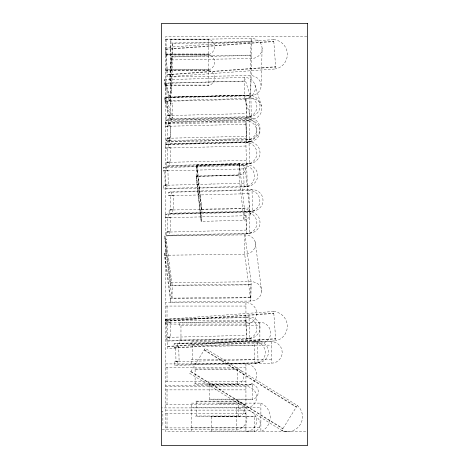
<?xml version="1.0" encoding="UTF-8"?>
<svg xmlns="http://www.w3.org/2000/svg" width="469" height="469" viewBox="0 0 469 469"><rect width="100%" height="100%" fill="white"/><g stroke="black" fill="none" stroke-linecap="round" stroke-linejoin="round"><path stroke-width="0.35" stroke-dasharray="2.35 1.76" d="M255.195 241.893L261.69 291.231A10.74 9.644 -7.5 0 1 250.827 301.039L170.652 302.095L164.484 255.253L164.537 251.935L165.932 251.912L172.023 298.143L250.792 297.106L250.874 297.715L170.704 298.776L164.537 251.935M164.725 239.026L166.126 239.008L172.211 285.24L250.985 284.196L251.062 284.806L170.892 285.867L164.725 239.026L164.771 235.93L244.941 234.869A10.74 9.644 -7.5 0 1 255.523 244.39A10.74 9.644 -7.5 0 1 244.66 254.198L164.484 255.253M165.932 251.912L166.126 239.008M170.652 302.095L170.704 298.776M170.892 285.867L170.939 282.772L164.771 235.93M172.023 298.143L172.211 285.24M250.792 297.106L250.985 284.196M169.901 80.211L170.945 43.037L251.232 41.612L251.22 42.099L172.334 43.494L171.302 80.187L169.901 80.211L170.868 39.806L251.155 38.388A10.74 10.078 1.6 0 1 262.13 48.272L261.092 85.446A10.74 10.078 1.6 0 1 250.593 95.711L170.306 97.13L170.224 93.665L171.267 56.491L251.554 55.066L251.542 55.553L172.656 56.948L171.625 93.642L170.224 93.665M170.306 97.13L171.267 56.491M245.064 167.943L250.229 214.233A7.926 5.991 -6.4 0 1 243.974 220.242L201.142 221.397L196.136 176.027L238.967 174.873L238.997 175.177L196.634 176.321L197.021 165.457L239.383 164.308L238.997 175.177M196.136 176.027L201.16 220.999L201.623 220.981L202.01 210.118L201.547 210.13L196.54 164.742L239.366 163.581A7.926 5.991 -6.4 0 1 245.211 169.268A7.926 5.991 -6.4 0 1 238.95 175.277L196.124 176.432M201.142 221.397L201.16 220.999M201.547 210.13L196.54 164.742M297.305 405.445L281.799 430.442L189.74 373.353L205.24 348.356L297.305 405.445A14.885 14.885 0 0 1 281.799 430.442L285.17 431.427L288.67 431.591M237.601 383.83L194.647 383.83L194.647 384.357L237.601 384.357L239.254 383.759A7.926 7.926 0 0 0 237.601 368.951L194.647 368.951L194.647 369.508L237.601 369.508M238.727 416.009L195.766 416.009L195.766 416.542L238.727 416.542L240.38 415.939A7.926 7.926 0 0 0 238.727 401.13L195.766 401.13L195.766 401.687L238.727 401.687M165.627 97.869L168.764 97.259L249.01 95.184A10.74 10.734 78.9 0 1 260.019 105.642A10.74 10.734 78.9 0 1 249.572 116.658L246.436 117.268L166.184 119.343L166.09 115.65L170.622 114.999L170.253 100.659L165.715 101.31L165.627 97.869L245.879 95.799L249.01 95.184L249.572 116.658L169.321 118.727L166.184 119.343M170.253 100.659L167.157 101.269L167.533 115.609L170.622 114.999M245.967 99.24L246.383 113.568L166.09 115.65M245.967 124.256L165.715 126.325L165.627 120.545L168.764 119.929L249.01 117.86A10.74 10.734 78.9 0 1 260.019 128.318A10.74 10.734 78.9 0 1 249.572 139.328L246.436 139.944L166.184 142.013L169.321 141.398L249.572 139.328M249.01 120.205L168.764 122.274L165.627 122.89L245.879 120.814L249.01 120.205A10.74 10.734 78.9 0 1 260.019 130.663A10.74 10.734 78.9 0 1 249.572 141.673L246.436 142.289L166.184 144.358L166.09 138.32L170.622 137.675L170.253 123.335L165.715 123.98L246.008 121.905L246.383 136.245L166.09 138.32M170.253 123.335L167.157 123.939L167.533 140.624L170.622 140.02L170.253 125.68L165.715 126.325M167.157 126.284L170.253 125.68M249.203 116.834L252.34 116.218M167.533 138.279L170.622 137.675M170.622 140.02L166.09 140.665L246.383 138.59M166.184 144.358L169.321 143.743L249.572 141.673L249.01 117.86L245.879 118.469L165.627 120.545M165.627 144.645L168.764 144.036L249.01 141.96A10.74 10.734 78.9 0 1 260.019 152.419A10.74 10.734 78.9 0 1 249.572 163.435L246.436 164.044L166.184 166.12L166.09 162.426L170.622 161.776L170.253 147.436L165.715 148.087L165.627 144.645L245.879 142.576L249.01 141.96L249.572 163.435L169.321 165.504L166.184 166.12M170.253 147.436L167.157 148.046L167.533 162.385L170.622 161.776M249.203 139.504L252.34 138.888M249.203 141.849L252.34 141.233M245.967 146.017L165.715 148.087M163.294 167.527L166.431 166.911L246.676 164.842A10.74 10.734 78.9 0 1 257.686 175.3A10.74 10.734 78.9 0 1 247.233 186.31L244.103 186.926L163.851 188.995L163.757 185.308L168.289 184.657L167.92 170.317L163.382 170.968L163.294 167.527L243.546 165.451L246.676 164.842L247.233 186.31L166.987 188.386L163.851 188.995M167.92 170.317L164.824 170.921L165.194 185.261L168.289 184.657M246.342 160.357L166.09 162.426M249.203 163.611L252.34 162.995M243.634 168.893L163.382 170.968M168.623 192.302L171.76 191.692L252.011 189.617A10.74 10.734 78.9 0 1 263.021 200.075A10.74 10.734 78.9 0 1 252.568 211.091L249.432 211.701L169.18 213.776L169.086 210.083L173.618 209.432L173.249 195.092L168.717 195.743L168.623 192.302L248.875 190.232L252.011 189.617L252.568 211.091L172.316 213.161L169.18 213.776M173.249 195.092L170.153 195.702L170.528 210.036L173.618 209.432M244.003 183.232L163.757 185.308M246.87 186.486L250 185.876M248.963 193.674L168.717 195.743M165.627 214.362L168.764 213.747L249.01 211.677A10.74 10.734 78.9 0 1 260.019 222.136A10.74 10.734 78.9 0 1 249.572 233.146L246.436 233.761L166.184 235.831L166.09 232.137L170.622 231.493L170.253 217.153L165.715 217.804L165.627 214.362L245.879 212.287L249.01 211.677L249.572 233.146L169.321 235.215L166.184 235.831M170.253 217.153L167.157 217.757L167.533 232.096L170.622 231.493M249.338 208.013L169.086 210.083M252.199 211.267L255.335 210.651M245.967 215.728L246.342 230.068M249.203 233.322L252.34 232.706M165.627 319.624L168.764 319.008L249.01 316.938A10.74 10.734 78.9 0 1 260.019 327.397A10.74 10.734 78.9 0 1 249.572 338.407L246.436 339.023L166.184 341.092L166.09 337.404L170.622 336.754L170.253 322.414L165.715 323.065L165.627 319.624L245.879 317.548L249.01 316.938L249.572 338.407L169.321 340.482L166.184 341.092M170.253 322.414L167.157 323.018L167.533 337.358L170.622 336.754M245.967 320.989L246.383 335.323L166.09 337.404M174.105 343.912L177.241 343.302L257.493 341.227A10.74 10.734 78.9 0 1 268.502 351.686A10.74 10.734 78.9 0 1 258.05 362.701L254.913 363.311L174.667 365.386L174.568 361.693L179.105 361.042L178.73 346.702L174.198 347.353L174.105 343.912L254.356 341.842L257.493 341.227L258.05 362.701L177.798 364.771L174.667 365.386M178.73 346.702L175.635 347.312L176.01 361.652L179.105 361.042M249.203 338.583L252.34 337.973M254.444 345.284L174.198 347.353M254.819 359.623L174.568 361.693M257.68 362.877L260.817 362.261M165.627 324.091L245.938 324.091L248.717 323.721L251.308 322.649L253.536 320.943A10.74 10.74 0 0 0 245.938 302.611L165.627 302.611M259.879 339.996L179.568 339.996L179.568 343.689L259.879 343.689L262.663 343.32L265.249 342.247L267.477 340.541A10.74 10.74 0 0 0 259.879 322.209L179.568 322.209L179.568 325.65L259.879 325.65M273.673 39.601L165.627 47.439L167.755 76.775L275.801 68.937L273.673 39.601A14.885 14.885 0 0 1 275.801 68.937M165.745 49.075L273.79 41.237M165.774 49.433L273.814 41.594M167.597 74.571L275.637 66.733M167.615 74.858L275.661 67.02M273.673 311.492L165.627 319.325L167.755 348.666L275.801 340.828L273.673 311.492A14.885 14.885 0 0 1 275.801 340.828M165.745 320.96L273.79 313.122M165.774 321.324L273.814 313.485M167.597 346.456L275.637 338.618M167.615 346.743L275.661 338.911M164.314 79.712L244.472 77.438A10.74 10.511 -17.2 0 1 255.371 87.662A10.74 10.511 -17.2 0 1 244.83 98.496L251.302 119.402L171.15 121.676L164.678 100.771L164.613 97.147L244.853 95.148L166.096 97.382L165.856 83.318L244.613 81.084L164.373 83.083L164.314 79.712L170.786 100.618L170.845 103.995L172.24 103.954L172.486 118.018L171.085 118.059L164.613 97.147M164.678 100.771L250.938 98.343A10.74 10.511 -17.2 0 1 261.837 108.568A10.74 10.511 -17.2 0 1 251.302 119.402L250.938 98.343L244.472 77.438L244.83 98.496M196.523 165.164L239.348 164.009L239.383 164.308M201.559 209.707L244.39 208.553A7.926 5.991 -6.4 0 1 250.229 214.233M165.715 101.31L246.008 99.229M165.715 217.804L246.008 215.722M166.09 232.137L246.383 230.062M165.715 323.065L246.008 320.984M171.349 59.95L251.636 58.531A10.74 10.078 1.6 0 0 262.13 48.272M169.825 76.98L250.112 75.562A10.74 10.078 1.6 0 1 261.092 85.446M170.939 282.772L251.108 281.711A10.74 9.644 -7.5 0 1 261.69 291.231M306.843 36.57L165.627 36.57L165.627 431.591L306.849 431.591M165.627 39.115L208.588 39.115A7.926 7.926 0 0 1 210.241 53.923L208.588 54.521L165.627 54.521M165.627 39.672L208.588 39.672M165.627 53.994L208.588 53.994M165.627 54.445L208.588 54.445L210.241 55.049A7.926 7.926 0 0 1 208.588 69.858L165.627 69.858M165.627 55.008L208.588 55.008M165.627 69.324L208.588 69.324M165.627 70.221L208.588 70.221L208.588 85.628L165.627 85.628M165.627 70.778L208.588 70.778M165.627 85.094L208.588 85.094M165.627 306.052L245.938 306.052M165.627 320.397L245.938 320.397M271.457 359.483L191.147 359.483L191.147 363.176L271.457 363.176A10.74 10.74 0 0 0 282.197 352.436A10.74 10.74 0 0 0 271.457 341.702L191.147 341.702L191.147 345.143L271.457 345.143M165.627 363.921L245.938 363.921A10.74 10.74 0 0 1 256.678 374.661A10.74 10.74 0 0 1 245.938 385.401L165.627 385.401M165.627 367.362L245.938 367.362M165.627 381.707L245.938 381.707M252.31 399.131L209.356 399.131L209.356 399.658L252.31 399.658L252.31 384.252L209.356 384.252L209.356 384.809L252.31 384.809M165.627 386.433L245.938 386.433A10.74 10.74 0 0 1 256.678 397.173A10.74 10.74 0 0 1 245.938 407.907L161.424 407.907M165.627 389.874L245.938 389.874M231.827 403.012L231.375 403.111M260.887 403.111A15.53 15.53 0 0 1 260.887 431.591L260.887 403.111L191.317 403.111L191.317 431.591M165.627 404.219L245.938 404.219M191.317 407.455L260.887 407.455M165.627 410.111L245.938 410.111A10.74 10.74 0 0 1 256.678 420.851A10.74 10.74 0 0 1 245.938 431.591L245.938 410.111M161.424 411.348L162.872 411.348L162.872 425.694L161.424 425.694M165.627 413.552L245.938 413.552M254.221 416.185A7.926 7.926 0 0 1 254.221 431.591L254.221 416.185L211.261 416.185L211.261 416.742L254.221 416.742M191.317 427.581L260.887 427.581M165.627 427.898L245.938 427.898M162.151 429.387L236.183 429.387A10.74 10.74 0 0 0 246.923 418.647A10.74 10.74 0 0 0 236.183 407.907L236.183 429.387M254.221 431.058L211.261 431.058L211.261 431.591M204.378 349.751L296.437 406.84M204.185 350.056L296.25 407.145M190.906 371.471L282.965 428.56M190.754 371.718L282.813 428.807M254.954 84.948L261.426 105.853M165.856 83.318L172.24 103.954M164.373 83.083L170.845 103.995M166.096 97.382L172.486 118.018M197.021 165.457L202.01 210.118M196.634 176.321L201.623 220.981M177.241 343.302L177.329 346.743M177.704 361.083L177.798 364.771M171.76 191.692L171.847 195.127M172.223 209.467L172.316 213.161M168.764 97.259L168.852 100.7M169.227 115.04L169.321 118.727M168.764 119.929L168.852 123.37M169.227 137.71L169.321 141.398M168.764 122.274L168.852 125.715M169.227 140.055L169.321 143.743M168.764 144.036L168.852 147.477M169.227 161.817L169.321 165.504M168.764 213.747L168.852 217.188M169.227 231.528L169.321 235.215M166.431 166.911L166.518 170.353M166.888 184.692L166.987 188.386M168.764 319.008L168.852 322.449M169.227 336.789L169.321 340.482M172.334 43.494L172.656 56.948M170.868 39.806L170.945 43.037M171.302 80.187L171.625 93.642M171.085 118.059L171.15 121.676M271.457 341.702L271.457 363.176M259.879 322.209L259.879 343.689M245.938 302.611L245.938 324.091M245.938 363.921L245.938 385.401M245.938 386.433L245.938 407.907M240.773 403.111L237.953 403.111M238.727 401.13L238.727 416.542M237.601 368.951L237.601 384.357M237.291 403.111L236.816 403.111M236.188 403.111L234.154 403.111M233.89 403.111L232.313 403.111M230.719 403.111L228.409 403.111M227.752 403.111L225.659 403.111M225.032 403.111L222.898 403.111M222.089 403.111L220.524 403.111M220.407 403.111L217.962 403.111M211.73 416.742L211.73 431.058M211.226 183.115L211.226 183.672M211.226 197.994L211.226 198.522M209.819 384.809L209.819 399.131M208.588 39.115L208.588 69.858M196.235 401.687L196.235 416.009M195.11 369.508L195.11 383.83M192.548 345.143L192.548 359.483M180.97 325.65L180.97 339.996M167.028 306.052L167.028 320.397M167.028 367.362L167.028 381.707M167.028 389.874L167.028 404.219M167.028 413.552L167.028 427.898M166.096 39.672L166.096 53.994M166.096 55.008L166.096 69.324M166.096 70.778L166.096 85.094M252.31 384.252A7.926 7.926 0 0 1 252.31 399.658M208.588 70.221A7.926 7.926 0 0 1 208.588 85.628M244.941 234.869L244.66 254.198L250.827 301.039L251.108 281.711L244.941 234.869M251.155 38.388L250.112 75.562L250.593 95.711L251.636 58.531L251.155 38.388M239.366 163.581L238.95 175.277L243.974 220.242L244.39 208.553L239.366 163.581M254.913 363.311L254.356 341.842A10.74 10.734 78.9 0 1 265.366 352.301A10.74 10.734 78.9 0 1 254.913 363.311M249.432 211.701L248.875 190.232A10.74 10.734 78.9 0 1 259.885 200.691A10.74 10.734 78.9 0 1 249.432 211.701M246.436 117.268L245.879 95.799A10.74 10.734 78.9 0 1 256.889 106.258A10.74 10.734 78.9 0 1 246.436 117.268M246.436 139.944L245.879 118.469A10.74 10.734 78.9 0 1 256.889 128.928A10.74 10.734 78.9 0 1 246.436 139.944M246.436 142.289L245.879 120.814A10.74 10.734 78.9 0 1 256.889 131.273A10.74 10.734 78.9 0 1 246.436 142.289M246.436 164.044L245.879 142.576A10.74 10.734 78.9 0 1 256.889 153.035A10.74 10.734 78.9 0 1 246.436 164.044M246.436 233.761L245.879 212.287A10.74 10.734 78.9 0 1 256.889 222.746A10.74 10.734 78.9 0 1 246.436 233.761M244.103 186.926L243.546 165.451A10.74 10.734 78.9 0 1 254.556 175.91A10.74 10.734 78.9 0 1 244.103 186.926M246.436 339.023L245.879 317.548A10.74 10.734 78.9 0 1 256.889 328.007A10.74 10.734 78.9 0 1 246.436 339.023"/><path stroke-width="0.7" d="M307.576 23.45L161.424 23.45L161.424 445.55L307.576 445.55L307.576 23.45"/></g></svg>
